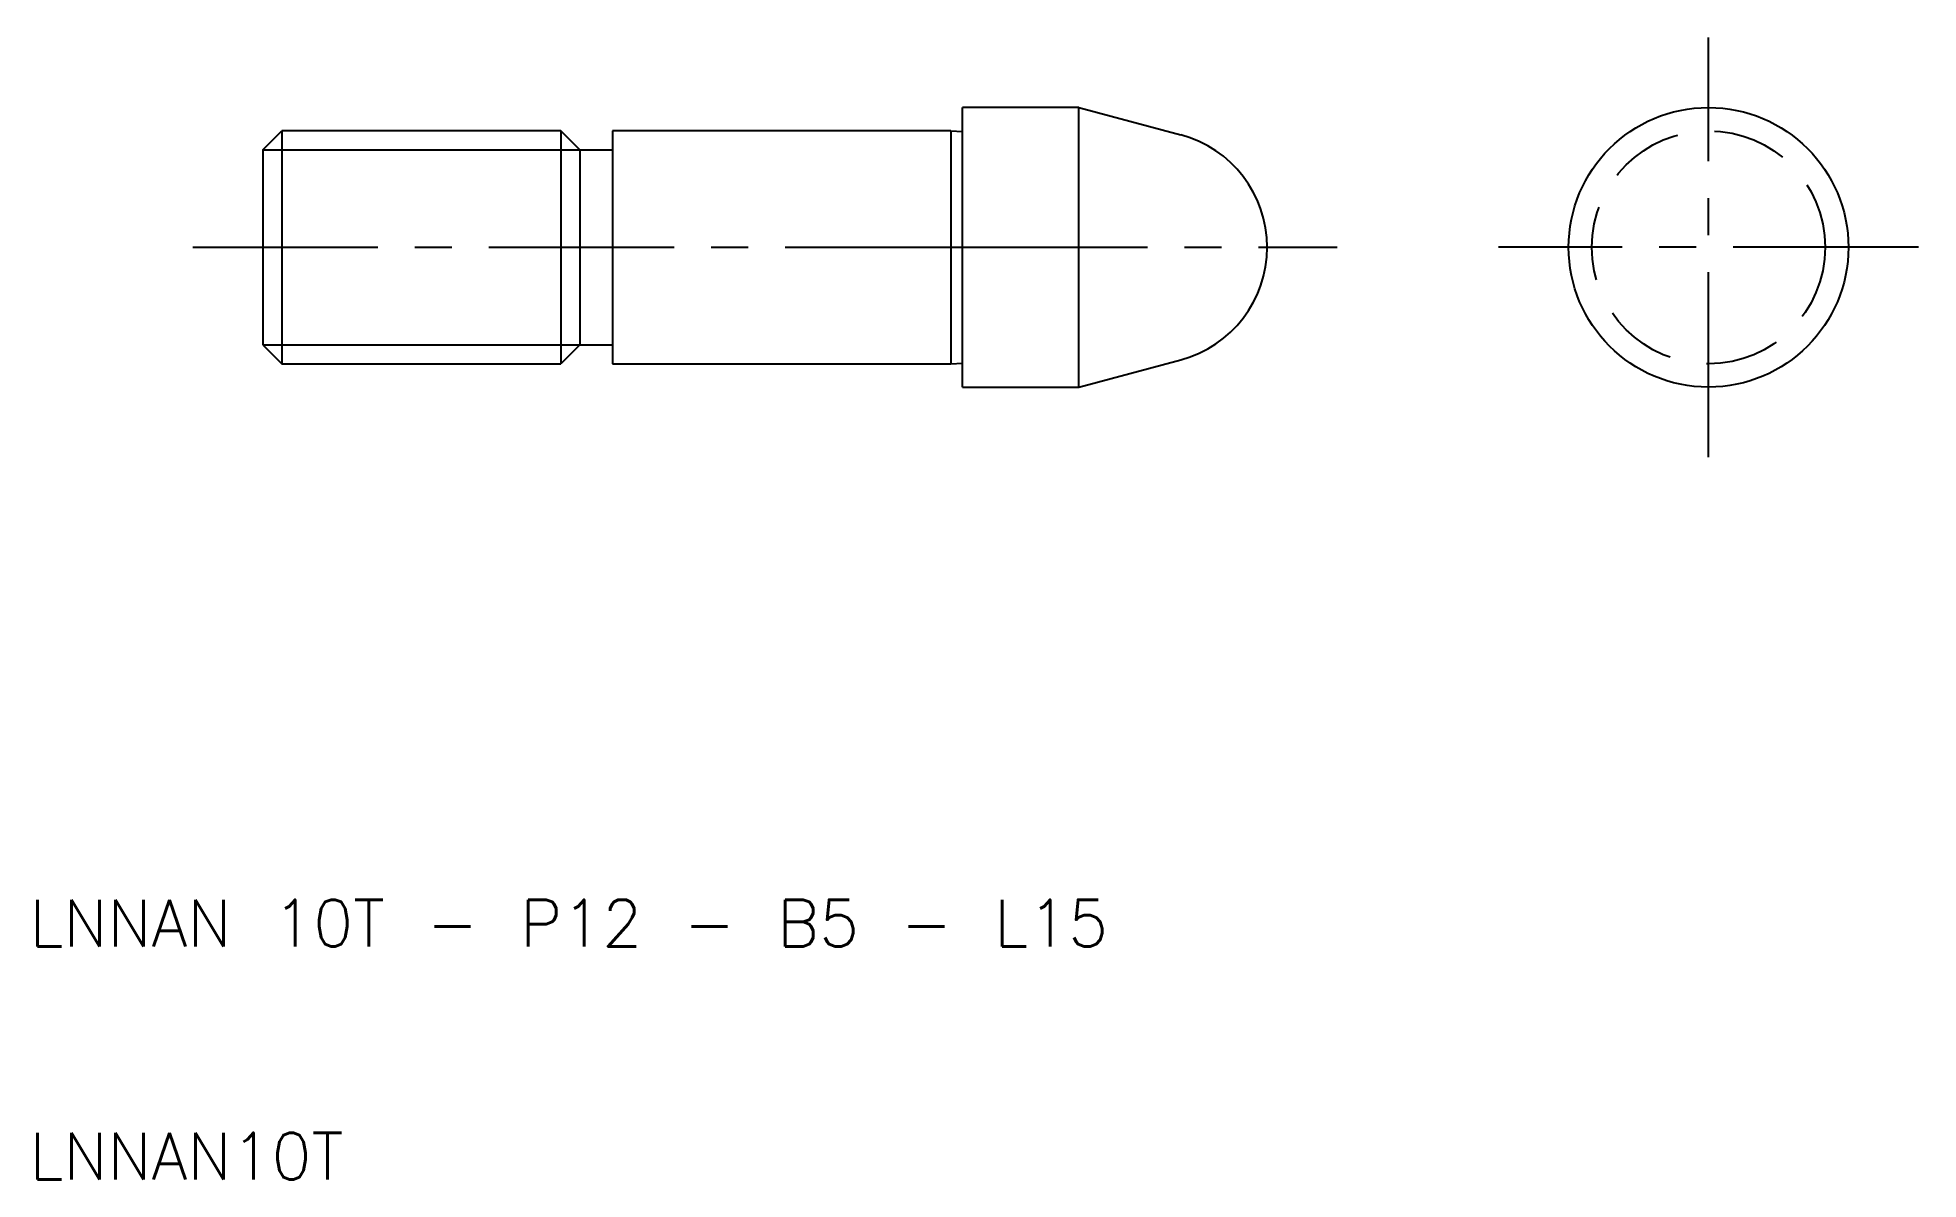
# Model space of a CAD drawing. Extents: x 10.3 to 91, y 10 to 59.
import ezdxf

# ---------------------------------------------------------------- set-up
doc = ezdxf.new("R2010")
doc.units = 0
doc.header["$LTSCALE"] = 0.25
doc.linetypes.add('CENTER', pattern=[50.8, 31.75, -6.35, 6.35, -6.35])
doc.linetypes.add('DASHED', pattern=[19.05, 12.7, -6.35])
doc.layers.get('0').update_dxf_attribs({"linetype": 'CONTINUOUS'})
doc.layers.add('CENTER', color=1, linetype='CENTER')
doc.styles.get("Standard").update_dxf_attribs({"font": 'txt.shx', "bigfont": 'extfont.shx'})

msp = doc.modelspace()

# ---------------------------------------------------------------- linework, layer by layer
for p, q in [((50, 44), (50, 56)), ((55, 56), (50, 56)), ((55, 56), (59.368, 54.83)), ((55, 44), (55, 56)), ((20, 54.188), (20.812, 55)), ((20.812, 55), (20.812, 45)), ((32.782, 55), (20.812, 55)), ((32.782, 55), (32.782, 45)), ((33.594, 54.188), (32.782, 55)), ((49.5, 55), (35, 55)), ((35, 55), (35, 45)), ((49.5, 55), (49.5, 45)), ((49.5, 55), (50, 54.975)), ((20, 54.188), (20, 45.812)), ((33.594, 54.188), (33.594, 45.812)), ((20, 45.812), (20.812, 45)), ((33.594, 45.812), (32.782, 45)), ((55, 44), (59.368, 45.17)), ((20.812, 45), (32.782, 45)), ((35, 45), (49.5, 45)), ((49.5, 45), (50, 45.025)), ((50, 44), (55, 44))]:
    msp.add_line(p, q)
at = {"color": 3}
for p, q in [((20, 54.188), (33.594, 54.188)), ((20, 45.812), (33.594, 45.812))]:
    msp.add_line(p, q, dxfattribs=at)
at = {"color": 7, "linetype": 'CONTINUOUS'}
for p, q in [((33.594, 54.188), (35, 54.188)), ((33.594, 45.812), (35, 45.812))]:
    msp.add_line(p, q, dxfattribs=at)
msp.add_circle((82, 50), 6)
at = {"color": 3, "linetype": 'DASHED'}
msp.add_circle((82, 50), 5, dxfattribs=at)
msp.add_arc((58.074, 50), 5, 285, 75)
at = {"layer": 'CENTER', "color": 1, "linetype": 'CENTER'}
for p, q in [((82, 41), (82, 59)), ((17, 50), (50, 50)), ((50, 50), (66.074, 50)), ((91, 50), (73, 50))]:
    msp.add_line(p, q, dxfattribs=at)

# ---------------------------------------------------------------- texts
for s, p in [('LNNAN 10T - P12 - B5 - L15', (10, 20)), ('LNNAN10T', (10, 10))]:
    msp.add_text(s, height=2).set_placement(p)

doc.saveas('drawing.dxf')
